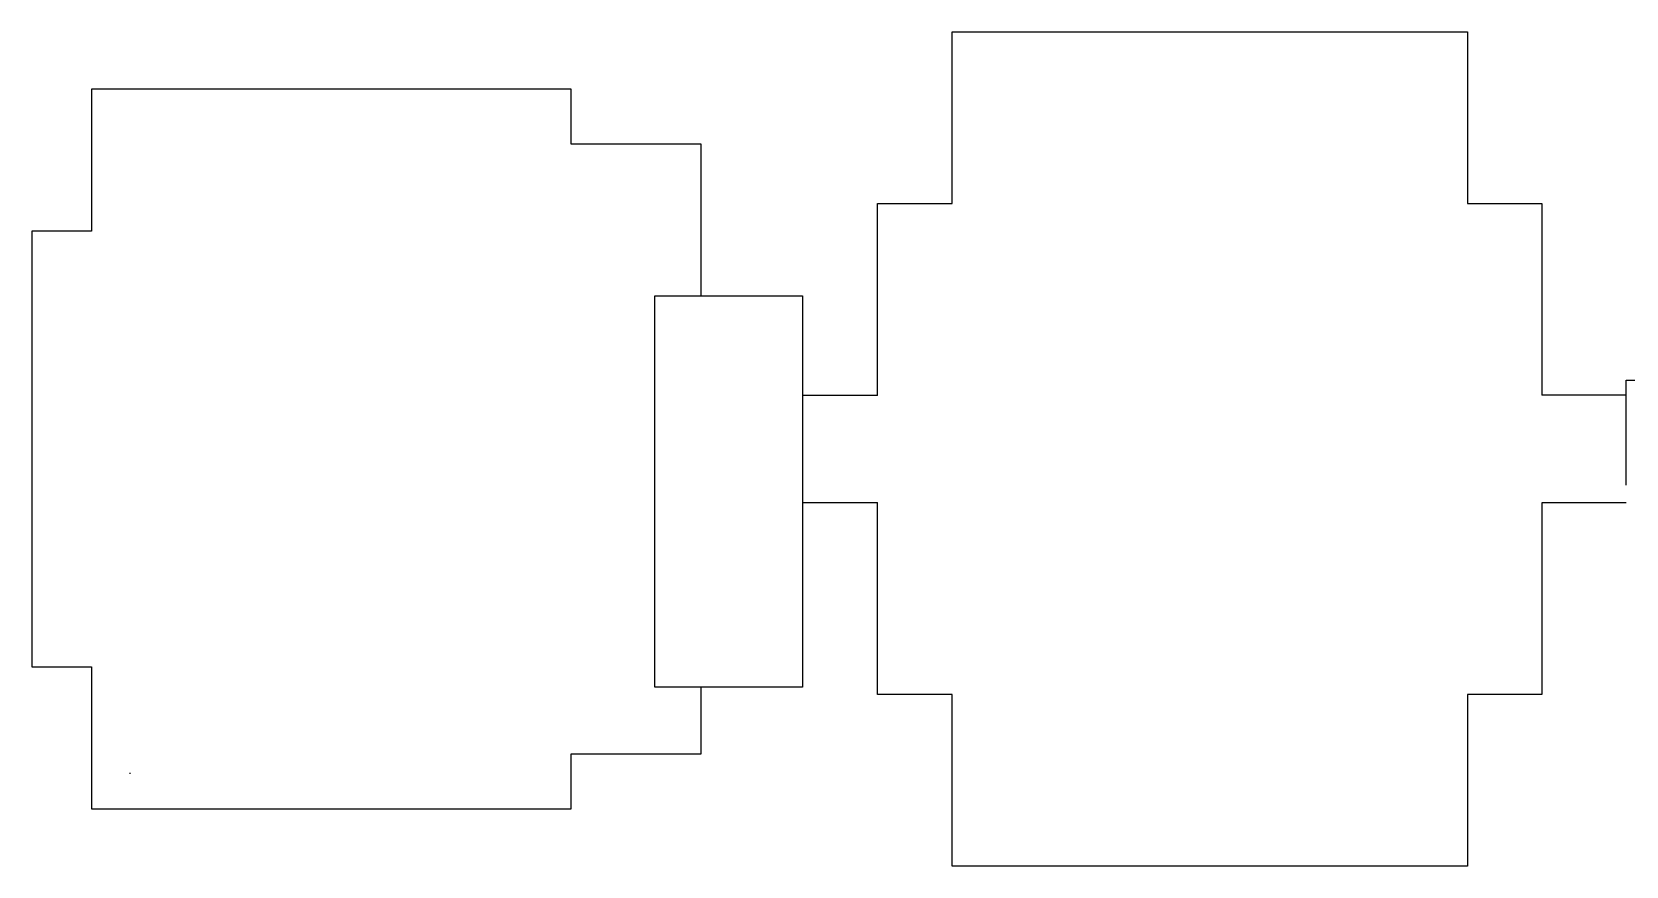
# Model space of a CAD drawing. Header units: inches. Extents: x -89 to 3167, y -84 to 1655.
# Drawn here: x -89 to 1360, y -84 to 674 of the extents above; entities that cross this region are included whole.
import ezdxf

# ---------------------------------------------------------------- set-up
doc = ezdxf.new("R2010")
doc.units = ezdxf.units.IN
doc.header["$LTSCALE"] = 10
doc.header["$MEASUREMENT"] = 0
doc.layers.add('A-ROOF', color=2, linetype='CONTINUOUS')
doc.layers.add('A-WALL', color=5, linetype='CONTINUOUS')

msp = doc.modelspace()

# ---------------------------------------------------------------- linework, layer by layer
at = {"layer": 'A-ROOF'}
for p, q in [((747.5, 517.6), (747.5, 673.6)), ((747.5, 673.6), (1215.5, 673.6)), ((1215.5, 673.6), (1215.5, 517.6)), ((-34.5, 621.6), (-34.5, 492.6)), ((401.5, 621.6), (-34.5, 621.6)), ((401.5, 571.6), (401.5, 621.6)), ((519.5, 571.6), (401.5, 571.6)), ((519.5, 433.6), (519.5, 571.6)), ((679.7, 343.1), (679.7, 517.6)), ((679.7, 517.6), (747.5, 517.6)), ((1215.5, 517.6), (1283.2, 517.6)), ((1283.2, 517.6), (1283.2, 343.5)), ((-88.5, 492.6), (-88.5, 96.6)), ((-34.5, 492.6), (-88.5, 492.6)), ((477.5, 78.1), (477.5, 433.6)), ((477.5, 433.6), (611.5, 433.6)), ((611.5, 433.6), (611.5, 245.9)), ((679.7, 343.1), (611.5, 343.1)), ((1359.7, 343.5), (1283.2, 343.5)), ((611.5, 246.1), (679.7, 246.1)), ((611.5, 245.9), (611.5, 78.1)), ((679.7, 71.6), (679.7, 246.1)), ((1359.7, 245.6), (1283.2, 245.6)), ((1283.2, 245.6), (1283.2, 71.6)), ((-88.5, 96.6), (-34.5, 96.6)), ((-34.5, 96.6), (-34.5, -32.4)), ((611.5, 78.1), (477.5, 78.1)), ((519.5, 17.6), (519.5, 78.3)), ((747.5, 71.6), (679.7, 71.6)), ((747.5, -84.4), (747.5, 71.6)), ((1283.2, 71.6), (1215.5, 71.6)), ((1215.5, 71.6), (1215.5, -84.4)), ((401.5, 17.6), (519.5, 17.6)), ((401.5, -32.4), (401.5, 17.6)), ((-34.5, -32.4), (401.5, -32.4)), ((1215.5, -84.4), (747.5, -84.4))]:
    msp.add_line(p, q, dxfattribs=at)
at = {"layer": 'A-WALL', "extrusion": (0.000313141, -5.52153e-05, 1)}
for p, q in [((1359.7, 357.1), (1383.7, 357.1)), ((1359.7, 261.6), (1359.7, 357.1))]:
    msp.add_line(p, q, dxfattribs=at)
at = {"layer": 'A-WALL'}
msp.add_line((0, 0), (1, 0), dxfattribs=at)
msp.add_line((0, 0), (1, 0), dxfattribs=at)

doc.saveas('drawing.dxf')
